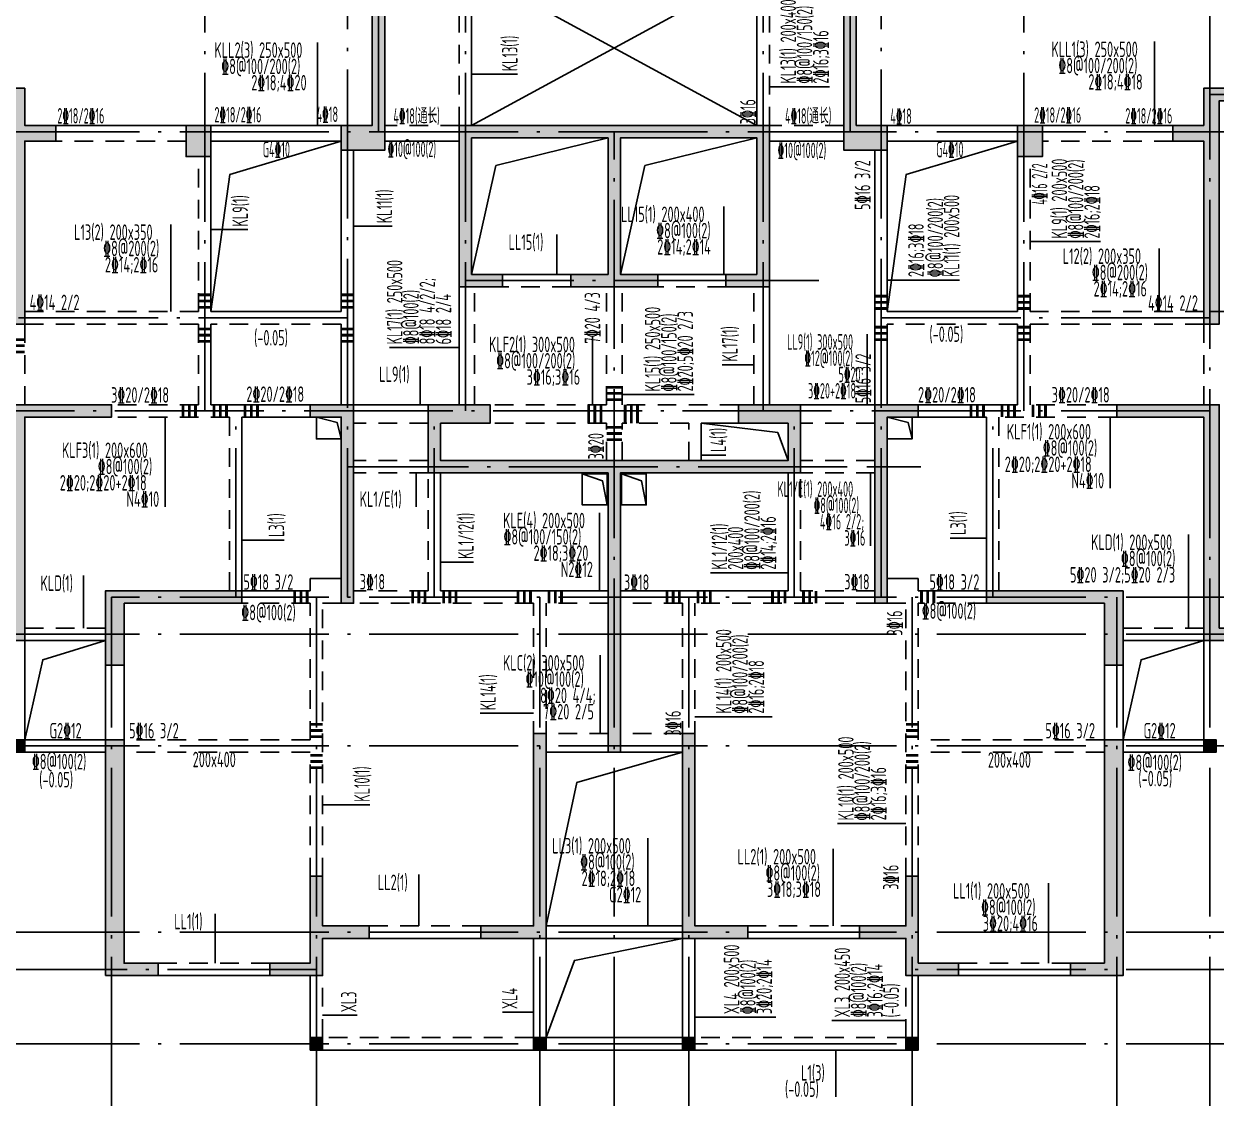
# Model space of a CAD drawing. Extents: x -144902 to 588294, y -160863 to 65494.
# Drawn here: x 333592 to 352807, y -27087 to -9709 of the extents above; entities that cross this region are included whole.
import ezdxf

# ---------------------------------------------------------------- set-up
doc = ezdxf.new("R2010")
doc.units = 0
doc.header["$LTSCALE"] = 100
doc.linetypes.add('3', pattern=[5, 3, -2])
doc.linetypes.add('ACAD_ISO04W100', pattern=[30.5, 24, -3, 0.5, -3])
doc.layers.get('0').update_dxf_attribs({"linetype": 'CONTINUOUS'})
for name, color, linetype in [('AXIS', 3, 'CONTINUOUS'), ('DOTE', 253, 'ACAD_ISO04W100'), ('GZ', 7, 'CONTINUOUS'), ('HATCH', 254, 'CONTINUOUS'), ('HIDE_BEAMDIMLOCAL', 7, 'CONTINUOUS'), ('HIDE_BEAMDIMMASS', 2, 'CONTINUOUS'), ('P排气道', 232, 'CONTINUOUS'), ('S_BEAMDIMLOCAL', 7, 'CONTINUOUS'), ('S_BEAMDIMMASS', 2, 'CONTINUOUS'), ('梁', 4, 'CONTINUOUS'), ('梁虚线', 134, '3'), ('次梁箍筋', 1, 'CONTINUOUS'), ('砼墙', 3, 'CONTINUOUS'), ('门', 174, 'CONTINUOUS'), ('门虚线', 174, '3'), ('零厚板', 7, 'CONTINUOUS')]:
    doc.layers.add(name, color=color, linetype=linetype)
doc.styles.get("Standard").update_dxf_attribs({"font": 'tssdeng.shx', "width": 0.7, "bigfont": 'tssdchn.shx'})

# ---------------------------------------------------------------- blocks, each defined once
blk = doc.blocks.new('2012120710010639')
at = {"layer": 'P排气道', "linetype": 'ByBlock', "elevation": 0}
for points in [[(9485, 1065), (9085, 1065), (9085, 1415), (9485, 1415)], [(18285, 1065), (18685, 1065), (18685, 1415), (18285, 1415)], [(13770, 500), (13770, 0), (13370, 0), (13370, 500)], [(14000, 500), (14000, 0), (14400, 0), (14400, 500)]]:
    blk.add_lwpolyline(points, close=True, dxfattribs=at)
for points in [[(9485, 1415), (9151, 1329), (9085, 1065)], [(18685, 1415), (18351, 1329), (18285, 1065)], [(13770, 500), (13447, 389), (13370, 0)], [(14400, 500), (14077, 389), (14000, 0)]]:
    blk.add_lwpolyline(points, dxfattribs=at)
blk = doc.blocks.new('2012122714531000')
at = {"layer": 'HATCH'}
blk.add_hatch(color=256, dxfattribs=at).paths.add_polyline_path([(0, 200), (200, 200), (200, 0), (0, 0)])
at = {"layer": 'GZ'}
blk.add_lwpolyline([(0, 200), (200, 200), (200, 0), (0, 0)], close=True, dxfattribs=at)
blk = doc.blocks.new('2012122621245179')
at = {"layer": 'HATCH'}
for points in [[(20661.4, 21975), (20661.4, 19075), (19961.4, 19075), (19961.4, 19475), (20461.4, 19475), (20461.4, 22175), (21461.4, 22175), (21461.4, 21975)], [(28261.4, 22175), (28261.4, 19475), (28761.4, 19475), (28761.4, 19075), (28061.4, 19075), (28061.4, 21975), (27261.4, 21975), (27261.4, 22175)], [(14111.4, 20075.2), (14111.4, 19875.2), (14611.4, 19875.2), (14611.4, 16275), (14861.4, 16275), (14861.4, 19225), (15361.4, 19225), (15361.4, 19475), (14861.4, 19475), (14861.4, 20075.2)], [(34661.4, 20075), (33861.4, 20075), (33861.4, 19475), (33361.4, 19475), (33361.4, 19225), (33861.4, 19225), (33861.4, 16275), (34111.4, 16275), (34111.4, 19875), (34661.4, 19875)], [(17461.4, 19475), (17861.4, 19475), (17861.4, 18975), (17461.4, 18975)], [(26661.4, 17075), (26161.4, 17075), (26161.4, 16875), (26861.4, 16875), (26861.4, 19475), (21861.4, 19475), (21861.4, 16875), (22561.4, 16875), (22561.4, 17075), (22061.4, 17075), (22061.4, 19275), (24261.4, 19275), (24261.4, 17075), (23661.3, 17075), (23661.3, 16875), (25061.4, 16875), (25061.4, 17075), (24461.4, 17075), (24461.4, 19275), (26661.4, 19275)], [(30861.4, 19475), (31261.4, 19475), (31261.4, 18975), (30861.4, 18975)], [(14861.4, 11175), (14861.4, 14775), (16261.4, 14775), (16261.4, 14975), (14611.4, 14975), (14611.4, 11375), (14261.4, 11375), (14261.4, 11175)], [(19961.4, 14775), (19961.4, 11775), (20161.4, 11775), (20161.4, 14975), (19461.2, 14975), (19461.2, 14775)], [(26361.4, 14975), (26361.4, 14675), (27161.4, 14675), (27161.4, 14075), (21561.4, 14075), (21561.4, 14675), (22361.4, 14675), (22361.4, 14975), (21361.4, 14975), (21361.4, 13875), (24261.4, 13875), (24261.4, 9375), (24461.4, 9375), (24461.4, 13875), (27361.4, 13875), (27361.4, 14975)], [(28761.4, 14775), (29261.5, 14775), (29261.5, 14975), (28561.4, 14975), (28561.4, 11775), (28761.4, 11775)], [(34111.4, 11375), (34111.4, 14975), (32461.4, 14975), (32461.4, 14775), (33861.4, 14775), (33861.4, 11175), (34461.4, 11175), (34461.4, 11375)], [(16461.4, 11775), (18361.2, 11775), (18361.2, 11975), (16161.4, 11975), (16161.4, 10775), (16461.4, 10775)], [(32561.4, 11975), (30361.4, 11975), (30361.4, 11775), (32261.4, 11775), (32261.4, 10775), (32561.4, 10775)], [(22211.4, 6575), (22211.4, 6375), (23261.4, 6375), (23261.4, 9675), (23061.4, 9675), (23061.4, 6575)], [(25461.4, 6375), (26511.4, 6375), (26511.4, 6575), (25661.4, 6575), (25661.4, 9675), (25461.4, 9675)], [(16161.4, 5775), (17011.4, 5775), (17011.4, 5975), (16461.4, 5975), (16461.4, 9575), (16161.4, 9575)], [(32261.4, 5975), (31711.4, 5975), (31711.4, 5775), (32561.4, 5775), (32561.4, 9575), (32261.4, 9575)], [(18811.4, 5775.4), (19661.4, 5775.4), (19661.4, 6375), (20411.4, 6375), (20411.4, 6575), (19661.4, 6575), (19661.4, 7375), (19461.4, 7375), (19461.4, 6575), (19461.4, 5975.4), (18811.4, 5975.4)], [(28311.4, 6575), (28311.4, 6375), (29061.4, 6375), (29061.4, 5775.4), (29911.4, 5775.4), (29911.4, 5975.4), (29261.4, 5975.4), (29261.4, 6575), (29261.4, 7375), (29061.4, 7375), (29061.4, 6575)]]:
    blk.add_hatch(color=256, dxfattribs=at).paths.add_polyline_path(points)
at = {"layer": 'AXIS'}
for p, q in [((26658.9, 16975, 0), (27658.9, 16975, 0)), ((28434.3, 13975, 0), (29299.5, 13975, 0))]:
    blk.add_line(p, q, dxfattribs=at)
at = {"layer": 'DOTE'}
for p, q in [((17761.4, 14875, 0), (17761.4, 23075, 0)), ((20061.4, 11875, 0), (20061.4, 23075, 0)), ((20561.4, 19375, 0), (20561.4, 23075, 0)), ((21961.4, 14875, 0), (21961.4, 23075, 0)), ((26761.4, 14875, 0), (26761.4, 23075, 0)), ((28161.4, 19375, 0), (28161.4, 23075, 0)), ((28661.4, 11875, 0), (28661.4, 23075, 0)), ((30961.4, 14875, 0), (30961.4, 23075, 0)), ((33961.4, 3675, 0), (33961.4, 23075, 0)), ((44161.4, 19975, 0), (33961.4, 19975, 0)), ((44161.4, 19375, 0), (8661.4, 19375, 0)), ((24361.4, 3675, 0), (24361.4, 19375, 0)), ((26761.4, 16975, 0), (21961.4, 16975, 0)), ((20061.4, 16375, 0), (14761.4, 16375, 0)), ((33961.4, 16375, 0), (28661.4, 16375, 0)), ((38361.4, 16475, 0), (33961.4, 16475, 0)), ((33961.4, 14875, 0), (3461.4, 14875, 0)), ((18261.2, 11875), (18261.2, 14875)), ((21461.4, 11875, 0), (21461.4, 14875, 0)), ((27261.4, 11875, 0), (27261.4, 14875, 0)), ((30461.4, 11875), (30461.4, 14875)), ((28114.7, 13975, 0), (20061.4, 13975, 0)), ((44161.4, 11875, 0), (16261.4, 11875, 0)), ((16261.4, 3675, 0), (16261.4, 11875, 0)), ((19561.4, 3675, 0), (19561.4, 11875, 0)), ((23161.4, 3675, 0), (23161.4, 11875, 0)), ((25561.4, 3675, 0), (25561.4, 11875, 0)), ((29161.4, 3675, 0), (29161.4, 11875, 0)), ((32461.4, 3675, 0), (32461.4, 11875, 0)), ((44161.4, 11275, 0), (3061.4, 11275, 0)), ((44161.4, 9475, 0), (3061.4, 9475, 0)), ((44161.4, 6475, 0), (3061.4, 6475, 0)), ((19561.4, 5875, 0), (3061.4, 5875, 0)), ((44161.4, 5875, 0), (29161.4, 5875, 0)), ((44161.4, 4675, 0), (3061.4, 4675, 0))]:
    blk.add_line(p, q, dxfattribs=at)
at = {"layer": '梁'}
for p, q in [((22061.4, 19475), (22061.4, 21975)), ((26661.4, 19475), (26661.4, 21975)), ((17461.4, 19475), (14861.4, 19475)), ((19961.4, 19475), (17861.4, 19475)), ((30861.4, 19475), (28761.4, 19475)), ((33361.4, 19475), (31261.4, 19475)), ((19961.4, 19225), (17861.4, 19225)), ((21861.4, 19225), (20661.4, 19225)), ((28061.4, 19225), (26861.4, 19225)), ((30861.4, 19225), (28761.4, 19225)), ((19961.4, 16475), (19961.4, 19075)), ((20161.4, 16395), (20161.4, 19075)), ((28561.4, 16375), (28561.4, 19075)), ((28761.4, 16475), (28761.4, 19075)), ((17861.4, 16475), (17861.4, 18975)), ((30861.4, 16475), (30861.4, 18975)), ((23661.3, 17075), (22561.4, 17075)), ((26161.4, 17075), (25061.4, 17075)), ((21861.4, 14975), (21861.4, 16875)), ((26861.4, 14975), (26861.4, 16875)), ((19961.4, 16475), (17861.4, 16475)), ((20161.4, 14975), (20161.4, 16395)), ((28561.4, 14975), (28561.4, 16375)), ((30861.4, 16475), (28761.4, 16475)), ((17861.4, 14975), (17861.4, 16275)), ((19961.4, 14975), (19961.4, 16275)), ((28761.4, 14975), (28761.4, 16275)), ((30861.4, 14975), (30861.4, 16275)), ((18261.2, 14975), (17861.4, 14975)), ((19461.2, 14975), (18261.2, 14975)), ((21361.4, 14975), (20161.4, 14975)), ((28561.4, 14975), (27361.4, 14975)), ((30461.4, 14975), (29261.5, 14975)), ((30861.4, 14975), (30461.4, 14975)), ((18361.2, 11975), (18361.2, 14775)), ((19461.2, 14775), (18361.2, 14775)), ((26361.4, 14675), (25761.4, 14675)), ((25761.4, 14075, 0), (25761.4, 14675, 0)), ((30361.4, 14775), (29261.5, 14775)), ((30361.4, 11975), (30361.4, 14775)), ((21561.4, 11975), (21561.4, 13875)), ((27161.4, 11975), (27161.4, 13875)), ((19461.4, 11975), (19461.4, 12175)), ((19461.4, 12175), (19961.4, 12175)), ((29261.4, 12175), (28761.4, 12175)), ((29261.4, 11975), (29261.4, 12175)), ((19461.4, 11975), (18361.2, 11975)), ((24261.4, 11975), (21561.4, 11975)), ((27161.4, 11975), (24461.4, 11975)), ((30361.4, 11975), (29261.4, 11975)), ((14861.4, 9375), (14861.4, 11175)), ((16161.4, 11175), (14861.4, 11175)), ((33861.4, 11175), (32561.4, 11175)), ((33861.4, 9375), (33861.4, 11175)), ((14661.4, 9375), (14861.4, 9375)), ((24261.4, 9375), (23261.4, 9375)), ((25461.4, 9375), (24461.4, 9375)), ((33861.4, 9375), (34061.4, 9375)), ((25461.4, 6575), (23261.4, 6575)), ((22211.4, 6375), (20411.4, 6375)), ((23061.4, 4575), (23061.4, 6375)), ((23261.4, 4575), (23261.4, 6375)), ((25461.4, 6375), (23261.4, 6375)), ((25461.4, 4575), (25461.4, 6375)), ((25661.4, 4575), (25661.4, 6375)), ((28311.4, 6375), (26511.4, 6375)), ((18811.4, 5775.4), (17011.4, 5775)), ((31711.4, 5775), (29911.4, 5775.4)), ((23061.4, 4575), (23261.4, 4575)), ((25461.4, 4575), (25661.4, 4575))]:
    blk.add_line(p, q, dxfattribs=at)
at = {"layer": '梁', "color": 210}
for p, q in [((16161.4, 9575), (14861.4, 9575)), ((33861.4, 9575), (32561.4, 9575)), ((16161.4, 9375), (14861.4, 9375)), ((33861.4, 9375), (32561.4, 9375)), ((19461.4, 4575), (19461.4, 5775.4)), ((29261.4, 4575), (29261.4, 5775.4)), ((25461.4, 4775), (23261.4, 4775)), ((23061.4, 4575), (19461.4, 4575)), ((29261.4, 4575), (23261.4, 4575))]:
    blk.add_line(p, q, dxfattribs=at)
at = {"layer": '梁虚线'}
for p, q in [((21861.4, 19475), (21861.4, 21975)), ((26861.4, 19475), (26861.4, 21975)), ((21861.4, 19475), (20661.4, 19475)), ((28061.4, 19475), (26861.4, 19475)), ((17461.4, 19225), (14861.4, 19225)), ((33361.4, 19225), (31261.4, 19225)), ((17661.4, 16475), (17661.4, 18975)), ((31061.4, 16475), (31061.4, 18975)), ((22111.4, 14975), (22111.4, 16875)), ((23661.3, 16875), (22561.4, 16875)), ((24236.4, 14975), (24236.4, 16875)), ((24486.4, 14975), (24486.4, 16875)), ((26161.4, 16875), (25061.4, 16875)), ((26611.4, 14975), (26611.4, 16875)), ((17661.4, 16475), (14861.4, 16475)), ((33861.4, 16475), (31061.4, 16475)), ((17661.4, 16275), (14861.4, 16275)), ((14861.4, 14975), (14861.4, 16275)), ((17661.4, 14975), (17661.4, 16275)), ((19961.4, 16275), (17861.4, 16275)), ((30861.4, 16275), (28761.4, 16275)), ((33861.4, 16275), (31061.4, 16275)), ((31061.4, 14975), (31061.4, 16275)), ((33861.4, 14975), (33861.4, 16275)), ((17661.4, 14975), (16261.4, 14975)), ((24236.4, 14975), (22361.4, 14975)), ((26361.4, 14975), (24486.4, 14975)), ((32461.4, 14975), (31061.4, 14975)), ((18161.2, 14775), (16261.4, 14775)), ((18161.2, 11975), (18161.2, 14775)), ((21361.4, 14675), (20161.4, 14675)), ((24236.4, 14675), (22361.4, 14675)), ((24236.4, 14075), (24236.4, 14675)), ((24486.4, 14075), (24486.4, 14675)), ((25561.4, 14675), (24486.4, 14675)), ((25561.4, 14075, 0), (25561.4, 14675, 0)), ((28561.4, 14675), (27361.4, 14675)), ((30561.4, 11975), (30561.4, 14775)), ((32461.4, 14775), (30561.4, 14775)), ((21361.4, 14075), (20161.4, 14075)), ((28561.4, 14075), (27361.4, 14075)), ((21361.4, 13875), (20161.4, 13875)), ((21361.4, 11975), (21361.4, 13875)), ((27361.4, 11975), (27361.4, 13875)), ((28561.4, 13875), (27361.4, 13875)), ((21361.4, 11975), (20161.4, 11975)), ((28561.4, 11975), (27361.4, 11975)), ((19461.4, 11775), (18361.2, 11775)), ((19461.4, 9575), (19461.4, 11775)), ((19961.4, 11775), (19661.4, 11775)), ((19661.4, 7375), (19661.4, 11775)), ((23061.4, 11775), (20161.4, 11775)), ((23061.4, 9575), (23061.4, 11775)), ((24261.4, 11775), (23261.4, 11775)), ((23261.4, 9575), (23261.4, 11775)), ((25461.4, 11775), (24461.4, 11775)), ((25461.4, 9575), (25461.4, 11775)), ((28561.4, 11775), (25661.4, 11775)), ((25661.4, 9575), (25661.4, 11775)), ((29061.4, 11775), (28761.4, 11775)), ((29061.4, 7375), (29061.4, 11775)), ((30361.4, 11775), (29261.4, 11775)), ((29261.4, 9575), (29261.4, 11775)), ((16161.4, 11375), (14861.4, 11375)), ((33861.4, 11375), (32561.4, 11375)), ((24261.4, 9675), (23261.4, 9675)), ((25461.4, 9675), (24461.4, 9675)), ((19461.4, 9575), (16461.4, 9575)), ((32261.4, 9575), (29261.4, 9575)), ((19461.4, 9375), (16461.4, 9375)), ((19461.4, 7375), (19461.4, 9375)), ((32261.4, 9375), (29261.4, 9375)), ((29261.4, 7375), (29261.4, 9375)), ((22211.4, 6575), (20411.4, 6575)), ((28311.4, 6575), (26511.4, 6575)), ((18811.4, 5975.4), (17011.4, 5975)), ((31711.4, 5975), (29911.4, 5975.4))]:
    blk.add_line(p, q, dxfattribs=at)
at = {"layer": '梁虚线', "color": 210}
for p, q in [((19661.4, 4775), (19661.4, 5775.4)), ((29061.4, 4775), (29061.4, 5775.4)), ((23061.4, 4775), (19661.4, 4775)), ((29061.4, 4775), (25661.4, 4775))]:
    blk.add_line(p, q, dxfattribs=at)
at = {"layer": '砼墙'}
for points in [[(20661.4, 21975), (20661.4, 19075), (19961.4, 19075), (19961.4, 19475), (20461.4, 19475), (20461.4, 22175), (21461.4, 22175), (21461.4, 21975)], [(28261.4, 22175), (28261.4, 19475), (28761.4, 19475), (28761.4, 19075), (28061.4, 19075), (28061.4, 21975), (27261.4, 21975), (27261.4, 22175)], [(14111.4, 20075.2), (14111.4, 19875.2), (14611.4, 19875.2), (14611.4, 16275), (14861.4, 16275), (14861.4, 19225), (15361.4, 19225), (15361.4, 19475), (14861.4, 19475), (14861.4, 20075.2)], [(34661.4, 20075), (33861.4, 20075), (33861.4, 19475), (33361.4, 19475), (33361.4, 19225), (33861.4, 19225), (33861.4, 16275), (34111.4, 16275), (34111.4, 19875), (34661.4, 19875)], [(17461.4, 19475), (17861.4, 19475), (17861.4, 18975), (17461.4, 18975)], [(26661.4, 17075), (26161.4, 17075), (26161.4, 16875), (26861.4, 16875), (26861.4, 19475), (21861.4, 19475), (21861.4, 16875), (22561.4, 16875), (22561.4, 17075), (22061.4, 17075), (22061.4, 19275), (24261.4, 19275), (24261.4, 17075), (23661.3, 17075), (23661.3, 16875), (25061.4, 16875), (25061.4, 17075), (24461.4, 17075), (24461.4, 19275), (26661.4, 19275)], [(30861.4, 19475), (31261.4, 19475), (31261.4, 18975), (30861.4, 18975)], [(14861.4, 11175), (14861.4, 14775), (16261.4, 14775), (16261.4, 14975), (14611.4, 14975), (14611.4, 11375), (14261.4, 11375), (14261.4, 11175)], [(19961.4, 14775), (19961.4, 11775), (20161.4, 11775), (20161.4, 14975), (19461.2, 14975), (19461.2, 14775)], [(26361.4, 14975), (26361.4, 14675), (27161.4, 14675), (27161.4, 14075), (21561.4, 14075), (21561.4, 14675), (22361.4, 14675), (22361.4, 14975), (21361.4, 14975), (21361.4, 13875), (24261.4, 13875), (24261.4, 9375), (24461.4, 9375), (24461.4, 13875), (27361.4, 13875), (27361.4, 14975)], [(28761.4, 14775), (29261.5, 14775), (29261.5, 14975), (28561.4, 14975), (28561.4, 11775), (28761.4, 11775)], [(34111.4, 11375), (34111.4, 14975), (32461.4, 14975), (32461.4, 14775), (33861.4, 14775), (33861.4, 11175), (34461.4, 11175), (34461.4, 11375)], [(16461.4, 11775), (18361.2, 11775), (18361.2, 11975), (16161.4, 11975), (16161.4, 10775), (16461.4, 10775)], [(32561.4, 11975), (30361.4, 11975), (30361.4, 11775), (32261.4, 11775), (32261.4, 10775), (32561.4, 10775)], [(22211.4, 6575), (22211.4, 6375), (23261.4, 6375), (23261.4, 9675), (23061.4, 9675), (23061.4, 6575)], [(25461.4, 6375), (26511.4, 6375), (26511.4, 6575), (25661.4, 6575), (25661.4, 9675), (25461.4, 9675)], [(16161.4, 5775), (17011.4, 5775), (17011.4, 5975), (16461.4, 5975), (16461.4, 9575), (16161.4, 9575)], [(32261.4, 5975), (31711.4, 5975), (31711.4, 5775), (32561.4, 5775), (32561.4, 9575), (32261.4, 9575)], [(18811.4, 5775.4), (19661.4, 5775.4), (19661.4, 6375), (20411.4, 6375), (20411.4, 6575), (19661.4, 6575), (19661.4, 7375), (19461.4, 7375), (19461.4, 6575), (19461.4, 5975.4), (18811.4, 5975.4)], [(28311.4, 6575), (28311.4, 6375), (29061.4, 6375), (29061.4, 5775.4), (29911.4, 5775.4), (29911.4, 5975.4), (29261.4, 5975.4), (29261.4, 6575), (29261.4, 7375), (29061.4, 7375), (29061.4, 6575)]]:
    blk.add_lwpolyline(points, close=True, dxfattribs=at)
at = {"layer": '门'}
for p, q in [((16161.4, 9475), (16161.4, 10775)), ((16461.4, 9475), (16461.4, 10775)), ((32261.4, 9475), (32261.4, 10775)), ((32561.4, 9475), (32561.4, 10775))]:
    blk.add_line(p, q, dxfattribs=at)
at = {"layer": '门虚线'}
for p, q in [((16161.4, 9475), (16161.4, 10775)), ((16461.4, 9475), (16461.4, 10775)), ((32261.4, 9475), (32261.4, 10775)), ((32561.4, 9475), (32561.4, 10775))]:
    blk.add_line(p, q, dxfattribs=at)
at = {"layer": '零厚板'}
for p, q in [((26661.4, 21975), (22061.4, 19475)), ((22061.4, 21975), (26661.4, 19475))]:
    blk.add_line(p, q, dxfattribs=at)
for points in [[(19961.4, 19225), (18164.4, 18682.9), (17861.4, 16475)], [(24261.4, 19275), (22455.1, 18829.2), (22061.4, 17075)], [(26661.4, 19275), (24855.1, 18829.2), (24461.4, 17075)], [(30861.4, 19225), (29064.4, 18682.9), (28761.4, 16475)], [(25761.4, 14675), (26997.2, 14525.5), (27161.4, 14075)], [(16161.4, 11175), (15151.5, 10865.3), (14861.4, 9575)], [(33861.4, 11175), (32851.5, 10865.3), (32561.4, 9575)], [(25461.4, 9375), (23755.8, 8885.5), (23261.4, 6575)], [(25461.4, 6375), (23718.3, 6020.1), (23261.4, 4775)]]:
    blk.add_lwpolyline(points, dxfattribs=at)
at = {"xscale": -1}
blk.add_blockref('2012120710010639', (38246.4, 13360, 0), dxfattribs=at)
at = {"layer": 'HATCH'}
for p in [(14661.4, 9375), (33861.4, 9375), (19461.4, 4575), (23061.4, 4575), (25461.4, 4575), (29061.4, 4575)]:
    blk.add_blockref('2012122714531000', p, dxfattribs=at)

msp = doc.modelspace()

# ---------------------------------------------------------------- linework, layer by layer
at = {"layer": 'HIDE_BEAMDIMMASS'}
for p, q in [((341548.521, -10521.801), (340807.374, -10521.801)), ((346578.421, -10722.682), (345607.374, -10722.682)), ((337203.19, -13026.078), (336607.374, -13026.078)), ((339527.458, -12971.198), (338907.374, -12971.198)), ((350942.78, -13219.581), (349807.374, -13219.581)), ((348668.79, -13840.938), (347507.374, -13840.938)), ((339483.609, -14924.914), (340607.374, -14924.914)), ((344844.612, -15203.693), (345357.374, -15203.693)), ((344396.37, -15683.643), (343232.374, -15683.643)), ((344908.044, -16659.232), (344507.374, -16659.232)), ((337787.803, -18028.952), (337107.225, -18028.952)), ((348522.674, -17997.264), (349107.374, -17997.264)), ((340841.021, -18383.221), (340307.374, -18383.221)), ((344660.567, -18556.097), (345907.374, -18556.097)), ((340947.8, -20820.813), (341807.374, -20820.813)), ((345650.762, -20875.917), (344407.374, -20875.917)), ((339167.569, -22295.707), (338407.374, -22295.707)), ((346705.112, -22596.952), (347807.374, -22596.952)), ((338962.703, -25687.677), (338407.374, -25687.677)), ((341306.051, -25636.972), (341807.374, -25636.972)), ((345712.969, -25719.467), (344407.374, -25719.467)), ((346616.368, -25771.438), (347807.374, -25771.438))]:
    msp.add_line(p, q, dxfattribs=at)
at = {"layer": 'S_BEAMDIMMASS'}
for p, q in [((338323.407, -10007.319), (338323.407, -11347.395)), ((351813.303, -9993.966), (351813.303, -11347.395)), ((344870.594, -12653.181), (344870.594, -13747.396)), ((335958.528, -12941.144), (335958.528, -14347.406)), ((342181.553, -13102.536), (342181.553, -13747.396)), ((351891.349, -13328.478), (351891.349, -14347.406)), ((342754.448, -14751.305), (342754.442, -15847.404)), ((347184.246, -14710.157), (347184.246, -15847.406)), ((339980.058, -15230.85), (339980.058, -15847.406)), ((335871.666, -17493.299), (335871.678, -16047.39)), ((351100.658, -17194.709), (351100.658, -16047.395)), ((339913.399, -17493.778), (339913.399, -16947.406)), ((347236.424, -18119.943), (347236.424, -16947.406)), ((342871.439, -17588.661), (342871.439, -18847.406)), ((352360.455, -17938.461), (352360.445, -19447.403)), ((334551.673, -18598.992), (334551.667, -19447.398)), ((342880.933, -19882.176), (342880.933, -21147.406)), ((343645.79, -22830.345), (343645.79, -24247.406)), ((346632.846, -23006), (346632.854, -24247.406)), ((339958.484, -23419.518), (339958.489, -24247.401)), ((350105.929, -23557.762), (350105.617, -24847.32)), ((336677.505, -24051.699), (336677.698, -24847.183)), ((346680.839, -27002.393), (346680.839, -26247.394))]:
    msp.add_line(p, q, dxfattribs=at)
at = {"layer": '次梁箍筋', "const_width": 44.9}
for points in [[(336607.374, -14077.396), (336407.374, -14077.396)], [(336607.374, -14177.396), (336407.374, -14177.396)], [(338907.374, -14077.406), (338707.374, -14077.406)], [(338907.374, -14177.406), (338707.374, -14177.406)], [(347507.374, -14097.406), (347307.374, -14097.406)], [(347507.374, -14197.406), (347307.374, -14197.406)], [(349807.374, -14097.406), (349607.374, -14097.406)], [(349807.374, -14197.406), (349607.374, -14197.406)], [(336607.374, -14277.396), (336407.374, -14277.396)], [(338907.374, -14277.406), (338707.374, -14277.406)], [(347507.374, -14297.406), (347307.374, -14297.406)], [(349807.374, -14297.406), (349607.374, -14297.406)], [(347507.374, -14597.406), (347307.374, -14597.406)], [(349807.374, -14597.406), (349607.374, -14597.406)], [(333607.374, -14797.396), (333357.374, -14797.396)], [(336607.374, -14627.396), (336407.374, -14627.396)], [(336607.374, -14727.396), (336407.374, -14727.396)], [(338907.374, -14627.406), (338707.374, -14627.406)], [(338907.374, -14727.406), (338707.374, -14727.406)], [(347507.374, -14697.406), (347307.374, -14697.406)], [(347507.374, -14797.406), (347307.374, -14797.406)], [(349807.374, -14697.406), (349607.374, -14697.406)], [(349807.374, -14797.406), (349607.374, -14797.406)], [(333607.374, -14897.396), (333357.374, -14897.396)], [(333607.374, -14997.396), (333357.374, -14997.396)], [(336607.374, -14827.396), (336407.374, -14827.396)], [(338907.374, -14827.406), (338707.374, -14827.406)], [(343232.374, -15565.602), (342982.374, -15565.602)], [(343232.374, -15665.602), (342982.374, -15665.602)], [(343232.374, -15765.602), (342982.374, -15765.602)], [(336158.226, -15847.395), (336158.226, -16047.395)], [(336258.226, -15847.395), (336258.226, -16047.395)], [(336358.224, -15847.395), (336358.224, -16047.395)], [(336657.225, -15847.392), (336657.225, -16047.392)], [(336658.224, -15847.395), (336658.224, -16047.395)], [(336757.225, -15847.393), (336757.225, -16047.393)], [(336758.224, -15847.395), (336758.224, -16047.395)], [(336857.225, -15847.394), (336857.225, -16047.394)], [(336858.224, -15847.395), (336858.224, -16047.395)], [(337157.225, -15847.397), (337157.225, -16047.397)], [(337257.225, -15847.398), (337257.225, -16047.398)], [(337357.225, -15847.399), (337357.225, -16047.399)], [(342694.364, -15847.402), (342694.364, -16147.402)], [(342794.364, -15847.401), (342794.364, -16147.404)], [(342894.364, -15847.401), (342894.364, -16147.404)], [(343282.374, -15847.405), (343282.374, -16147.406)], [(343382.374, -15847.404), (343382.374, -16147.407)], [(343482.374, -15847.404), (343482.374, -16147.407)], [(348857.374, -15847.395), (348857.374, -16047.395)], [(348957.374, -15847.395), (348957.374, -16047.395)], [(349057.374, -15847.395), (349057.374, -16047.395)], [(349357.374, -15847.395), (349357.374, -16047.395)], [(349357.374, -15847.395), (349357.374, -16047.395)], [(349457.374, -15847.395), (349457.374, -16047.395)], [(349457.374, -15847.395), (349457.374, -16047.395)], [(349557.374, -15847.395), (349557.374, -16047.395)], [(349557.374, -15847.395), (349557.374, -16047.395)], [(349857.374, -15847.395), (349857.374, -16047.395)], [(349957.374, -15847.395), (349957.374, -16047.395)], [(350057.374, -15847.395), (350057.374, -16047.395)], [(343232.374, -16212.167), (342982.374, -16212.167)], [(343232.374, -16312.167), (342982.374, -16312.167)], [(343232.374, -16412.167), (342982.374, -16412.167)], [(337958.221, -18847.406), (337958.221, -19047.406)], [(338058.221, -18847.406), (338058.221, -19047.406)], [(338158.221, -18847.406), (338158.221, -19047.406)], [(339857.374, -18847.406), (339857.374, -19047.406)], [(339957.374, -18847.406), (339957.374, -19047.406)], [(340057.374, -18847.406), (340057.374, -19047.406)], [(340357.374, -18847.406), (340357.374, -19047.406)], [(340457.374, -18847.406), (340457.374, -19047.406)], [(340557.374, -18847.406), (340557.374, -19047.406)], [(341557.374, -18847.406), (341557.374, -19047.406)], [(341657.374, -18847.406), (341657.374, -19047.406)], [(341757.374, -18847.406), (341757.374, -19047.406)], [(342057.374, -18847.406), (342057.374, -19047.406)], [(342157.374, -18847.406), (342157.374, -19047.406)], [(342257.374, -18847.406), (342257.374, -19047.406)], [(343957.374, -18847.406), (343957.374, -19047.406)], [(344057.374, -18847.406), (344057.374, -19047.406)], [(344157.374, -18847.406), (344157.374, -19047.406)], [(344457.374, -18847.406), (344457.374, -19047.406)], [(344557.374, -18847.406), (344557.374, -19047.406)], [(344657.374, -18847.406), (344657.374, -19047.406)], [(345657.374, -18847.406), (345657.374, -19047.406)], [(345757.374, -18847.406), (345757.374, -19047.406)], [(345857.374, -18847.406), (345857.374, -19047.406)], [(346157.374, -18847.406), (346157.374, -19047.406)], [(346257.374, -18847.406), (346257.374, -19047.406)], [(346357.374, -18847.406), (346357.374, -19047.406)], [(348058.221, -18847.406), (348058.221, -19047.406)], [(348158.221, -18847.406), (348158.221, -19047.406)], [(348258.221, -18847.406), (348258.221, -19047.406)], [(338407.374, -20997.406), (338207.374, -20997.406)], [(338407.374, -21097.406), (338207.374, -21097.406)], [(348007.374, -20997.406), (347807.374, -20997.406)], [(348007.374, -21097.406), (347807.374, -21097.406)], [(338407.374, -21197.406), (338207.374, -21197.406)], [(348007.374, -21197.406), (347807.374, -21197.406)], [(338407.374, -21497.406), (338207.374, -21497.406)], [(348007.374, -21497.406), (347807.374, -21497.406)], [(338407.374, -21597.406), (338207.374, -21597.406)], [(338407.374, -21697.406), (338207.374, -21697.406)], [(348007.374, -21597.406), (347807.374, -21597.406)], [(348007.374, -21697.406), (347807.374, -21697.406)]]:
    msp.add_lwpolyline(points, dxfattribs=at)

# ---------------------------------------------------------------- block references
at = {"layer": 'AXIS'}
msp.add_blockref('2012122621245179', (318746.016, -30822.406), dxfattribs=at)

# ---------------------------------------------------------------- texts
at = {"layer": 'HIDE_BEAMDIMLOCAL'}
for s, width, p in [('3%%13216 ', 0.6, (345385.6, -11327.747)), ('5%%13216 3/2', 0.6, (347233.39, -12707.714)), ('4%%13216 2/2', 0.5, (350086.102, -12624.609)), ('7%%13220 4/3', 0.6, (342880.36, -14861.577)), ('5%%13216 3/2', 0.6, (347242.826, -15823.349)), ('3%%13220', 0.6, (342936.631, -16728.945)), ('3%%13216', 0.6, (347750.341, -19568.695)), ('3%%13216', 0.6, (344181.246, -21181.576)), ('3%%13216', 0.6, (347688.89, -23664.912))]:
    msp.add_text(s, height=250, rotation=90, dxfattribs=dict(at, width=width)).set_placement(p)
at = {"layer": 'HIDE_BEAMDIMMASS', "width": 0.6}
for s, p in [('KL13(1) 200x400', (346036.071, -10672.681)), ('%%1328@100/150(2)', (346298.571, -10672.681)), ('KL13(1) ', (341548.521, -10471.8)), ('2%%13216;3%%13216', (346561.071, -10672.681)), ('KL9(1) 200x500', (350406.116, -13169.58)), ('%%1328@100/200(2)', (350668.616, -13169.58)), ('KL9(1) ', (337203.19, -12976.078)), ('KL11(1) ', (339527.458, -12921.198)), ('KL11(1) 200x500', (348668.79, -13790.937)), ('2%%13216;2%%13218', (350931.116, -13169.58)), ('%%1328@100/200(2)', (348406.29, -13790.937)), ('2%%13216;3%%13218', (348095.713, -13790.937)), ('KL17(1) 250x500', (339692.688, -14874.914)), ('8%%13218 4/2/2; ', (340217.688, -14874.914)), ('%%1328@100(2)', (339955.188, -14874.914)), ('6%%13218 2/4', (340480.188, -14874.914)), ('KL15(1) 250x500', (343850.773, -15633.642)), ('%%1328@100/150(2)', (344113.273, -15633.642)), ('2%%13220;5%%13220 2/3', (344375.773, -15633.642)), ('KL17(1) ', (345094.612, -15153.693)), ('L4(1) ', (344908.044, -16609.231)), ('%%1328@100/200(2)', (345450.877, -18506.097)), ('L3(1) ', (337787.803, -17978.951)), ('KL1/12(1) ', (340841.021, -18333.22)), ('2%%13214;2%%13216', (345713.377, -18506.097)), ('L3(1) ', (348772.674, -17947.264)), ('KL1/12(1) ', (344925.877, -18506.097)), ('200x400', (345188.377, -18506.097)), ('KL14(1) 200x500', (344995.342, -20825.916)), ('%%1328@100/200(2)', (345257.842, -20825.916)), ('2%%13216;2%%13218', (345520.342, -20825.916)), ('KL14(1) ', (341197.8, -20770.813)), ('KL10(1) 200x500', (346965.074, -22546.952)), ('%%1328@100/200(2)', (347227.574, -22546.952)), ('KL10(1) ', (339167.569, -22245.706)), ('2%%13216;3%%13216', (347490.074, -22546.952)), ('XL4 200x500', (345123.21, -25669.466)), ('XL3 200x450', (346906.885, -25721.438)), ('%%1328@100(2)', (345385.71, -25669.466)), ('3%%13220;2%%13214', (345648.21, -25669.466)), ('%%1328@100(2)', (347169.385, -25721.438)), ('3%%13216;2%%13214', (347431.885, -25721.438)), ('XL3 ', (338953.088, -25637.676)), ('XL4 ', (341546.436, -25586.972)), ('(-0.05)', (347694.385, -25721.438))]:
    msp.add_text(s, height=250, rotation=90, dxfattribs=at).set_placement(p)
at = {"layer": 'S_BEAMDIMLOCAL'}
for s, width, p in [('2%%13218/2%%13216', 0.5, (334132.151, -11316.126)), ('2%%13218/2%%13216', 0.5, (336663.406, -11298.58)), ('4%%13218 ', 0.5, (338310.024, -11291.589)), ('4%%13218(通长)', 0.5, (339548.025, -11317.94)), ('4%%13218(通长)', 0.5, (345859.031, -11317.94)), ('4%%13218 ', 0.5, (347555.585, -11322.205)), ('2%%13218/2%%13216', 0.5, (349874.011, -11304.343)), ('2%%13218/2%%13216', 0.5, (351343.023, -11316.126)), ('G4%%13210', 0.5, (337442.197, -11858.799)), ('%%13210@100(2)', 0.5, (339453.709, -11855.165)), ('%%13210@100(2)', 0.5, (345740.405, -11873.682)), ('G4%%13210', 0.5, (348296.589, -11858.799)), ('4%%13214 2/2', 0.6, (333684.709, -14323.29)), ('4%%13214 2/2', 0.6, (351709.112, -14333.356)), ('(-0.05)', 0.6, (348185.975, -14835.125)), ('(-0.05)', 0.6, (337302.59, -14892.406)), ('2%%13220/2%%13218', 0.6, (337178.561, -15802.147)), ('2%%13220/2%%13218', 0.6, (348003.596, -15812.059)), ('3%%13220/2%%13218', 0.6, (350156.835, -15812.059)), ('3%%13220/2%%13218', 0.6, (334998.631, -15815.27)), ('5%%13218 3/2', 0.6, (337130.396, -18828.754, 0)), ('3%%13218', 0.6, (339005.648, -18825.879)), ('3%%13218', 0.6, (343262.676, -18832.43)), ('3%%13218', 0.6, (346813.429, -18825.879)), ('5%%13218 3/2', 0.6, (348186.293, -18828.754, 0)), ('%%1328@100(2)', 0.6, (348061.65, -19297.386)), ('%%1328@100(2)', 0.6, (337095.958, -19321.155)), ('200x400', 0.6, (336313.906, -21689.871)), ('200x400', 0.6, (349128.463, -21698.202))]:
    msp.add_text(s, height=250, dxfattribs=dict(at, width=width)).set_placement(p)
at = {"layer": 'S_BEAMDIMLOCAL', "width": 0.6}
for s, rotation, p in [('G2%%13212', 0.0000133, (334006.249, -21225.367)), ('5%%13216 3/2', 0.0000133, (335287.965, -21225.367)), ('5%%13216 3/2', 359.9999867, (350055.039, -21225.366)), ('G2%%13212', 359.9999867, (351637.345, -21225.366)), ('%%1328@100(2)', 359.9999867, (333720.903, -21723.161)), ('%%1328@100(2)', 359.9999867, (351378.147, -21736.491)), ('(-0.05)', 0.0000133, (333839.419, -22015.38)), ('(-0.05)', 359.9999867, (351553.375, -21997.102))]:
    msp.add_text(s, height=250, rotation=rotation, dxfattribs=at).set_placement(p)
at = {"layer": 'S_BEAMDIMMASS'}
for s, width, p in [('KLL2(3) 250x500', 0.6, (336663.2, -10257.319)), ('KLL1(3) 250x500', 0.6, (350153.097, -10243.966)), ('%%1328@100/200(2)', 0.6, (336773.406, -10519.819)), ('%%1328@100/200(2)', 0.6, (350263.303, -10506.466)), ('2%%13218;4%%13220', 0.6, (337258.021, -10782.319)), ('2%%13218;4%%13218', 0.6, (350747.918, -10768.966)), ('LL15(1) 200x400', 0.6, (343216.157, -12903.181)), ('L13(2) 200x350', 0.6, (334402.167, -13191.144)), ('%%1328@100(2)', 0.6, (343782.132, -13165.681)), ('%%1328@200(2)', 0.6, (334870.065, -13453.644)), ('LL15(1) ', 0.6, (341404.629, -13352.536)), ('2%%13214;2%%13214', 0.6, (343799.44, -13428.181)), ('L12(2) 200x350', 0.6, (350334.989, -13578.478)), ('2%%13214;2%%13216', 0.6, (334898.912, -13716.144)), ('%%1328@200(2)', 0.6, (350802.887, -13840.978)), ('2%%13214;2%%13216', 0.6, (350831.733, -14103.478)), ('LL9(1) 300x500', 0.5, (345893.368, -14960.157)), ('%%13212@100(2)', 0.5, (346172.706, -15222.657)), ('LL9(1) ', 0.6, (339318.519, -15480.85)), ('5%%13220;', 0.5, (346720.783, -15485.157)), ('3%%13220+2%%13218', 0.5, (346230.399, -15747.657)), ('KLF1(1) 200x600', 0.6, (349434.683, -16407.209)), ('%%1328@100(2)', 0.6, (350012.197, -16669.709)), ('2%%13220;2%%13220+2%%13218', 0.6, (349400.658, -16932.209)), ('KL1/E(1) 200x400', 0.5, (345738.816, -17332.443)), ('N4%%13210', 0.6, (350473.735, -17194.709)), ('KL1/E(1) ', 0.6, (339003.784, -17493.778)), ('%%1328@100(2)', 0.5, (346321.039, -17594.943)), ('KLE(4) 200x500', 0.6, (341315.079, -17838.661)), ('4%%13216 2/2;', 0.5, (346421.509, -17857.443)), ('%%1328@100/150(2)', 0.6, (341321.439, -18101.161)), ('3%%13216', 0.5, (346816.232, -18119.943)), ('2%%13218;3%%13220', 0.6, (341806.054, -18363.661)), ('N2%%13212', 0.6, (342244.515, -18626.161)), ('KLC(2) 300x500', 0.6, (341313.033, -20132.176)), ('%%13210@100(2)', 0.6, (341677.086, -20394.676)), ('8%%13220 4/4;', 0.6, (341913.033, -20657.176)), ('7%%13220 2/5', 0.6, (341959.187, -20919.676)), ('LL3(1) 200x500', 0.6, (342106.737, -23080.345)), ('%%1328@100(2)', 0.6, (342557.328, -23342.845)), ('2%%13218;2%%13218', 0.6, (342580.405, -23605.345)), ('G2%%13212', 0.6, (343024.636, -23867.845))]:
    msp.add_text(s, height=250, dxfattribs=dict(at, width=width)).set_placement(p)
at = {"layer": 'S_BEAMDIMMASS', "width": 0.6}
for s, rotation, p in [('KLF2(1) 300x500', 359.9997026, (341088.471, -15001.296)), ('%%1328@100/200(2)', 359.9996985, (341204.444, -15263.797)), ('3%%13216;3%%13216 ', 359.9997083, (341694.828, -15526.299)), ('KLF3(1) 200x600', 359.9995157, (334205.697, -16705.785)), ('%%1328@100(2)', 359.9995119, (334783.209, -16968.29)), ('2%%13220;2%%13220+2%%13218', 359.9995168, (334171.668, -17230.785)), ('N4%%13210', 359.9995483, (335244.743, -17493.294)), ('KLD(1) 200x500', 359.9995964, (350792.554, -18188.45)), ('%%1328@100(2)', 359.9995945, (351271.989, -18450.954)), ('KLD(1) ', 359.9995964, (333861.286, -18848.987)), ('5%%13220 3/2;5%%13220 2/3', 359.9995925, (350451.576, -18713.448)), ('LL2(1) 200x500', 0.0003611, (345093.795, -23256.01)), ('%%1328@100(2)', 0.0003589, (345544.387, -23518.507)), ('LL2(1) ', 0.0003611, (339296.946, -23669.522)), ('3%%13218;3%%13218', 0.0003589, (345567.465, -23781.007)), ('LL1(1) 200x500', 359.9861341, (348566.816, -23807.389)), ('%%1328@100(2)', 359.9861324, (349017.343, -24069.998)), ('LL1(1) ', 0.0138404, (336016.027, -24301.859)), ('3%%13220;4%%13216', 359.9861467, (349046.126, -24332.506)), ('L1(3) ', 359.9999803, (346117.377, -26739.893)), ('(-0.05)', 359.9999713, (345857.762, -27002.393))]:
    msp.add_text(s, height=250, rotation=rotation, dxfattribs=at).set_placement(p)

doc.saveas('drawing.dxf')
